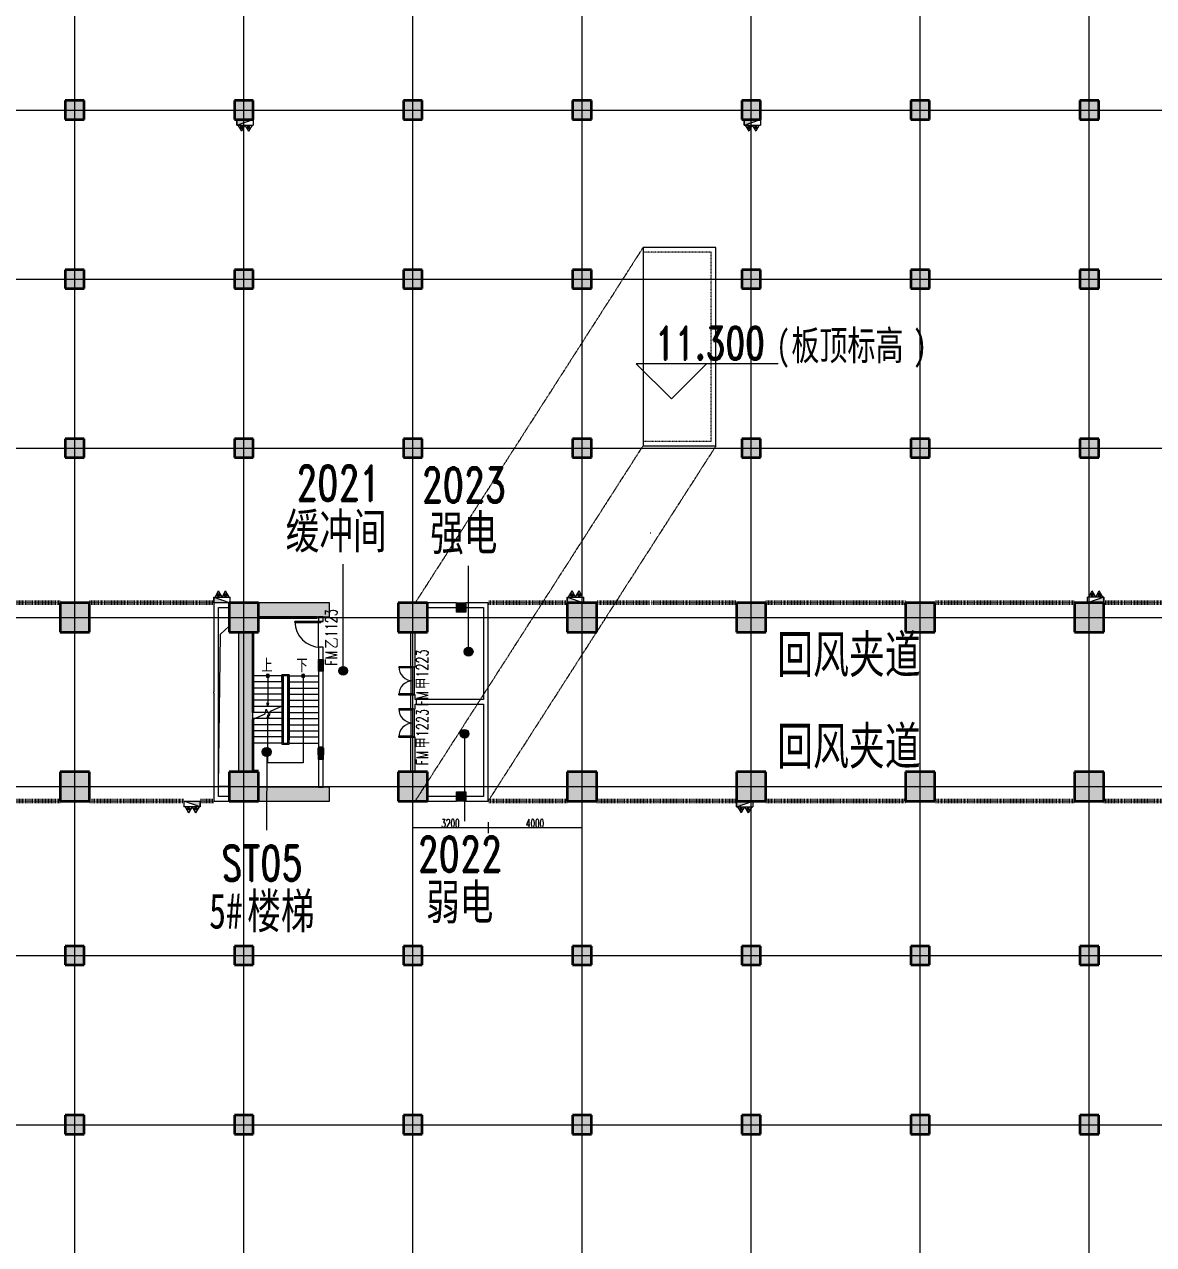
# Model space of a CAD drawing. Header units: millimetres. Extents: x -172041 to 399210, y -31706 to 192400.
# Drawn here: x 113058 to 161137, y 88494 to 140447 of the extents above; entities that cross this region are included whole.
import ezdxf

# ---------------------------------------------------------------- set-up
doc = ezdxf.new("R2010")
doc.units = ezdxf.units.MM
for name, pattern in [('Dash', [6.35, 3.175, -3.175]), ('划线', [6.36, 3.18, -3.18]), ('架空线', [3.97, 2.38, -1.59]), ('轴网线', [22.04, 18.38, -1.83, 0, -1.83])]:
    doc.linetypes.add(name, pattern=pattern)
doc.layers.get('0').update_dxf_attribs({"color": 8})
doc.layers.get('Defpoints').update_dxf_attribs({"color": 8})
for name, color, linetype, lineweight in [('A-ANNO-DIMS', 8, 'Continuous', 9), ('A-ANNO-NOTE', 8, 'Continuous', 5), ('A-AREA', 8, 'Continuous', 5), ('A-AREA-IDEN', 8, 'Continuous', 9), ('A-DETL', 8, 'Continuous', 18), ('A-DETL-GENF', 8, 'Continuous', 18), ('A-DOOR', 8, 'Continuous', 5), ('A-DOOR-IDEN', 8, 'Continuous', 9), ('A-DOOR-OPNG', 8, 'Continuous', 5), ('A-FLOR', 8, 'Continuous', 5), ('A-FLOR-HRAL', 8, 'Continuous', 5), ('A-GENM', 8, 'Continuous', 5), ('A-WALL', 8, 'Continuous', 5), ('A-WALL-PATT', 8, 'Continuous', 9), ('M-EQPM', 8, 'Continuous', 5), ('S-COLS', 8, 'Continuous', 5), ('S-GRID', 8, 'Continuous', 9), ('S-STRS', 8, 'Continuous', 5), ('S-STRS-MBND', 8, 'Continuous', 5)]:
    doc.layers.add(name, color=color, linetype=linetype, lineweight=lineweight)
doc.styles.add('RomanD', font='romand__.ttf', dxfattribs={"width": 0.7, "height": 1500})
doc.styles.add('RomanD_1', font='romand__.ttf', dxfattribs={"width": 0.7, "height": 1400})
doc.styles.add('RomanD_2', font='romand__.ttf', dxfattribs={"width": 0.65, "height": 350})
doc.styles.add('RomanD_4', font='romand__.ttf', dxfattribs={"width": 0.7, "height": 500})
doc.styles.add('仿宋', font='', dxfattribs={"width": 0.7, "height": 500})
doc.styles.add('仿宋_2', font='', dxfattribs={"width": 0.7, "height": 1500})
doc.styles.add('仿宋_4', font='', dxfattribs={"width": 0.7, "height": 1600})
doc.styles.add('仿宋_7', font='', dxfattribs={"width": 0.7, "height": 1250})
doc.styles.add('微软雅黑', font='Microsoft YaHei.ttf', dxfattribs={"width": 0.7, "height": 500})
doc.styles.get('仿宋').set_extended_font_data('FangSong')
doc.styles.get('仿宋_2').set_extended_font_data('FangSong')
doc.styles.get('仿宋_4').set_extended_font_data('FangSong')
doc.styles.get('仿宋_7').set_extended_font_data('FangSong')
doc.dimstyles.new('0_5', dxfattribs={"dimscale": 304.8, "dimtxt": 351.251157, "dimasz": 0, "dimexe": 0.82021, "dimexo": 0.0625, "dimgap": 0, "dimtad": 1, "dimdec": 0, "dimzin": 0, "dimdsep": 46, "dimtxsty": 'RomanD_2', "dimblk1": 'NONE', "dimblk2": 'NONE', "dimsah": 1, "dimcen": 0.09, "dimazin": 0, "dimtfac": 1, "dimtdec": 4, "dimtix": 1, "dimtmove": 0, "dimatfit": 3, "dimfxl": 0.82021, "dimfxlon": 1, "dimtvp": 1, "dimtolj": 1, "dimtzin": 0, "dimlwd": 18, "dimlwe": 18, "dimarcsym": 2})
pattern_1 = [(45, (-5e-09, 2e-10), (-1060.66, 1060.66), []), (135, (-5e-09, 2e-10), (-1060.66, -1060.66), [])]

# ---------------------------------------------------------------- blocks, each defined once
blk = doc.blocks.new('X-ST-F3-02-C-001_HLP2_rvt-1-LAY-2F-1_500-A')
at = {"layer": 'S-COLS', "true_color": 0xc0c0c0}
for points in [[(114800, 136400), (115600, 136400), (115600, 137200), (114800, 137200)], [(122800, 136400), (122800, 137200), (122000, 137200), (122000, 136400)], [(129200, 136400), (130000, 136400), (130000, 137200), (129200, 137200), (129200, 137186)], [(137200, 136400), (137200, 137200), (136400, 137200), (136400, 136400)], [(144400, 136400), (144400, 137200), (143600, 137200), (143600, 136400)], [(151600, 136400), (151600, 137200), (150800, 137200), (150800, 136400)], [(158800, 136400), (158800, 137200), (158000, 137200), (158000, 136400)], [(114800, 129200), (115600, 129200), (115600, 130000), (114800, 130000)], [(122800, 129200), (122800, 130000), (122000, 130000), (122000, 129200)], [(130000, 129200), (130000, 130000), (129200, 130000), (129200, 129200)], [(137200, 129200), (137200, 130000), (136400, 130000), (136400, 129200)], [(143600, 129200), (144400, 129200), (144400, 130000), (143600, 130000)], [(151600, 129200), (151600, 130000), (150800, 130000), (150800, 129200)], [(158800, 129200), (158800, 130000), (158000, 130000), (158000, 129200)], [(115600, 122000), (115600, 122800), (114800, 122800), (114800, 122000)], [(122800, 122000), (122800, 122800), (122000, 122800), (122000, 122000)], [(130000, 122000), (130000, 122800), (129200, 122800), (129200, 122000)], [(137200, 122000), (137200, 122800), (136400, 122800), (136400, 122000)], [(144400, 122000), (144400, 122800), (143600, 122800), (143600, 122000)], [(151600, 122000), (151600, 122800), (150800, 122800), (150800, 122000)], [(158800, 122000), (158800, 122800), (158000, 122800), (158000, 122000)], [(114575, 114575), (115825, 114575), (115825, 115825), (114575, 115825), (114575, 115051)], [(122725, 114575), (123025, 114575), (123025, 115825), (121775, 115825), (121775, 114575), (122175, 114575)], [(130225, 114575), (130225, 115825), (128975, 115825), (128975, 114575), (129299, 114575)], [(136175, 114575), (137425, 114575), (137425, 115825), (136175, 115825), (136175, 115225)], [(144625, 114575), (144625, 115825), (143375, 115825), (143375, 114575)], [(151825, 114575), (151825, 115825), (150575, 115825), (150575, 114575)], [(157775, 114575), (159025, 114575), (159025, 115825), (157775, 115825), (157775, 114719)], [(125620, 109350), (125775, 109350), (125775, 109650), (125575, 109650), (125575, 109350)], [(115825, 107375), (115825, 108625), (114575, 108625), (114575, 107375)], [(122775, 107375), (123025, 107375), (123025, 108625), (121775, 108625), (121775, 107375), (122175, 107375)], [(129299, 107375), (130225, 107375), (130225, 108625), (128975, 108625), (128975, 107375)], [(137425, 107375), (137425, 108625), (136175, 108625), (136175, 107375)], [(144625, 107375), (144625, 108625), (143375, 108625), (143375, 107375)], [(151825, 107375), (151825, 108625), (150575, 108625), (150575, 107375)], [(157864, 107375), (159025, 107375), (159025, 108625), (157775, 108625), (157775, 107375)], [(115600, 100400), (115600, 101200), (114800, 101200), (114800, 100400)], [(122175, 100400), (122800, 100400), (122800, 101200), (122000, 101200), (122000, 100400), (122071, 100400)], [(130000, 100400), (130000, 101200), (129200, 101200), (129200, 100400)], [(137200, 100400), (137200, 101200), (136400, 101200), (136400, 100400)], [(144400, 100400), (144400, 101200), (143600, 101200), (143600, 100400)], [(151600, 100400), (151600, 101200), (150800, 101200), (150800, 100400)], [(158800, 100400), (158800, 101200), (158000, 101200), (158000, 100400)], [(115600, 93200), (115600, 94000), (114800, 94000), (114800, 93200)], [(122175, 93200), (122800, 93200), (122800, 94000), (122000, 94000), (122000, 93200)], [(130000, 93200), (130000, 94000), (129200, 94000), (129200, 93200)], [(137200, 93200), (137200, 94000), (136400, 94000), (136400, 93200)], [(143600, 93200), (144400, 93200), (144400, 94000), (143600, 94000)], [(151600, 93200), (151600, 94000), (150800, 94000), (150800, 93200)], [(158800, 93200), (158800, 94000), (158000, 94000), (158000, 93200)]]:
    blk.add_hatch(color=9, dxfattribs=at).paths.add_polyline_path(points, flags=0)
at = {"layer": 'S-COLS', "true_color": 0x808080}
for points in [[(131850, 115425), (131850, 115825), (131450, 115825), (131450, 115425)], [(125694, 113160), (125775, 113160), (125775, 113410), (125575, 113410), (125575, 113160)], [(125575, 112910), (125775, 112910), (125775, 113160), (125575, 113160)], [(125575, 109150), (125775, 109150), (125775, 109350), (125575, 109350)], [(131850, 107375), (131850, 107775), (131450, 107775), (131450, 107375)]]:
    blk.add_hatch(color=8, dxfattribs=at).paths.add_polyline_path(points, flags=0)
at = {"layer": 'S-COLS', "color": 7, "lineweight": 35}
for p, q in [((115600, 137200), (114800, 137200)), ((114800, 137200), (114800, 136400)), ((115600, 136400), (115600, 137200)), ((122800, 137200), (122000, 137200)), ((122000, 137200), (122000, 136400)), ((122800, 136400), (122800, 137200)), ((130000, 137200), (129200, 137200)), ((129200, 137200), (129200, 136400)), ((130000, 136400), (130000, 137200)), ((137200, 137200), (136400, 137200)), ((136400, 137200), (136400, 136400)), ((137200, 136400), (137200, 137200)), ((144400, 137200), (143600, 137200)), ((143600, 137200), (143600, 136400)), ((144400, 136400), (144400, 137200)), ((151600, 137200), (150800, 137200)), ((150800, 137200), (150800, 136400)), ((151600, 136400), (151600, 137200)), ((158800, 137200), (158000, 137200)), ((158000, 137200), (158000, 136400)), ((158800, 136400), (158800, 137200)), ((114800, 136400), (115600, 136400)), ((122000, 136400), (122800, 136400)), ((129200, 136400), (130000, 136400)), ((136400, 136400), (137200, 136400)), ((143600, 136400), (144400, 136400)), ((150800, 136400), (151600, 136400)), ((158000, 136400), (158800, 136400)), ((115600, 130000), (114800, 130000)), ((114800, 130000), (114800, 129200)), ((115600, 129200), (115600, 130000)), ((122800, 130000), (122000, 130000)), ((122000, 130000), (122000, 129200)), ((122800, 129200), (122800, 130000)), ((130000, 130000), (129200, 130000)), ((129200, 130000), (129200, 129200)), ((130000, 129200), (130000, 130000)), ((137200, 130000), (136400, 130000)), ((136400, 130000), (136400, 129200)), ((137200, 129200), (137200, 130000)), ((144400, 130000), (143600, 130000)), ((143600, 130000), (143600, 129200)), ((144400, 129200), (144400, 130000)), ((151600, 130000), (150800, 130000)), ((150800, 130000), (150800, 129200)), ((151600, 129200), (151600, 130000)), ((158800, 130000), (158000, 130000)), ((158000, 130000), (158000, 129200)), ((158800, 129200), (158800, 130000)), ((114800, 129200), (115600, 129200)), ((122000, 129200), (122800, 129200)), ((129200, 129200), (130000, 129200)), ((136400, 129200), (137200, 129200)), ((143600, 129200), (144400, 129200)), ((150800, 129200), (151600, 129200)), ((158000, 129200), (158800, 129200)), ((115600, 122800), (114800, 122800)), ((114800, 122800), (114800, 122000)), ((115600, 122000), (115600, 122800)), ((122800, 122800), (122000, 122800)), ((122000, 122800), (122000, 122000)), ((122800, 122000), (122800, 122800)), ((130000, 122800), (129200, 122800)), ((129200, 122800), (129200, 122000)), ((130000, 122000), (130000, 122800)), ((137200, 122800), (136400, 122800)), ((136400, 122800), (136400, 122000)), ((137200, 122000), (137200, 122800)), ((144400, 122800), (143600, 122800)), ((143600, 122800), (143600, 122000)), ((144400, 122000), (144400, 122800)), ((151600, 122800), (150800, 122800)), ((150800, 122800), (150800, 122000)), ((151600, 122000), (151600, 122800)), ((158800, 122800), (158000, 122800)), ((158000, 122800), (158000, 122000)), ((158800, 122000), (158800, 122800)), ((114800, 122000), (115600, 122000)), ((122000, 122000), (122800, 122000)), ((129200, 122000), (130000, 122000)), ((136400, 122000), (137200, 122000)), ((143600, 122000), (144400, 122000)), ((150800, 122000), (151600, 122000)), ((158000, 122000), (158800, 122000)), ((115825, 115825), (114575, 115825)), ((114575, 115825), (114575, 114575)), ((115825, 114575), (115825, 115825)), ((123025, 115825), (121775, 115825)), ((121775, 115825), (121775, 114575)), ((123025, 114575), (123025, 115825)), ((130225, 115825), (128975, 115825)), ((128975, 115825), (128975, 114575)), ((130225, 114575), (130225, 115825)), ((136175, 115825), (136175, 114575)), ((137425, 115825), (136175, 115825)), ((137425, 114575), (137425, 115825)), ((144625, 115825), (143375, 115825)), ((143375, 115825), (143375, 114575)), ((144625, 114575), (144625, 115825)), ((151825, 115825), (150575, 115825)), ((150575, 115825), (150575, 114575)), ((151825, 114575), (151825, 115825)), ((159025, 115825), (157775, 115825)), ((157775, 115825), (157775, 114575)), ((159025, 114575), (159025, 115825)), ((114575, 114575), (115825, 114575)), ((121775, 114575), (123025, 114575)), ((128975, 114575), (130225, 114575)), ((136175, 114575), (137425, 114575)), ((143375, 114575), (144625, 114575)), ((150575, 114575), (151825, 114575)), ((157775, 114575), (159025, 114575)), ((125775, 109650), (125575, 109650)), ((125575, 109650), (125575, 109350)), ((125775, 109350), (125775, 109650)), ((125575, 109350), (125775, 109350)), ((115825, 108625), (114575, 108625)), ((114575, 108625), (114575, 107375)), ((115825, 107375), (115825, 108625)), ((123025, 108625), (121775, 108625)), ((121775, 108625), (121775, 107375)), ((123025, 107375), (123025, 108625)), ((128975, 108625), (128975, 107375)), ((130225, 108625), (128975, 108625)), ((130225, 107375), (130225, 108625)), ((137425, 108625), (136175, 108625)), ((136175, 108625), (136175, 107375)), ((137425, 107375), (137425, 108625)), ((144625, 108625), (143375, 108625)), ((143375, 108625), (143375, 107375)), ((144625, 107375), (144625, 108625)), ((151825, 108625), (150575, 108625)), ((150575, 108625), (150575, 107375)), ((151825, 107375), (151825, 108625)), ((159025, 108625), (157775, 108625)), ((157775, 108625), (157775, 107375)), ((159025, 107375), (159025, 108625)), ((114575, 107375), (115825, 107375)), ((121775, 107375), (123025, 107375)), ((128975, 107375), (130225, 107375)), ((136175, 107375), (137425, 107375)), ((143375, 107375), (144625, 107375)), ((150575, 107375), (151825, 107375)), ((157775, 107375), (159025, 107375)), ((115600, 101200), (114800, 101200)), ((114800, 101200), (114800, 100400)), ((115600, 100400), (115600, 101200)), ((122800, 101200), (122000, 101200)), ((122000, 101200), (122000, 100400)), ((122800, 100400), (122800, 101200)), ((130000, 101200), (129200, 101200)), ((129200, 101200), (129200, 100400)), ((130000, 100400), (130000, 101200)), ((137200, 101200), (136400, 101200)), ((136400, 101200), (136400, 100400)), ((137200, 100400), (137200, 101200)), ((144400, 101200), (143600, 101200)), ((143600, 101200), (143600, 100400)), ((144400, 100400), (144400, 101200)), ((151600, 101200), (150800, 101200)), ((150800, 101200), (150800, 100400)), ((151600, 100400), (151600, 101200)), ((158800, 101200), (158000, 101200)), ((158000, 101200), (158000, 100400)), ((158800, 100400), (158800, 101200)), ((114800, 100400), (115600, 100400)), ((122000, 100400), (122800, 100400)), ((129200, 100400), (130000, 100400)), ((136400, 100400), (137200, 100400)), ((143600, 100400), (144400, 100400)), ((150800, 100400), (151600, 100400)), ((158000, 100400), (158800, 100400)), ((115600, 94000), (114800, 94000)), ((114800, 94000), (114800, 93200)), ((115600, 93200), (115600, 94000)), ((122800, 94000), (122000, 94000)), ((122000, 94000), (122000, 93200)), ((122800, 93200), (122800, 94000)), ((130000, 94000), (129200, 94000)), ((129200, 94000), (129200, 93200)), ((130000, 93200), (130000, 94000)), ((137200, 94000), (136400, 94000)), ((136400, 94000), (136400, 93200)), ((137200, 93200), (137200, 94000)), ((144400, 94000), (143600, 94000)), ((143600, 94000), (143600, 93200)), ((144400, 93200), (144400, 94000)), ((151600, 94000), (150800, 94000)), ((150800, 94000), (150800, 93200)), ((151600, 93200), (151600, 94000)), ((158800, 94000), (158000, 94000)), ((158000, 94000), (158000, 93200)), ((158800, 93200), (158800, 94000)), ((114800, 93200), (115600, 93200)), ((122000, 93200), (122800, 93200)), ((129200, 93200), (130000, 93200)), ((136400, 93200), (137200, 93200)), ((143600, 93200), (144400, 93200)), ((150800, 93200), (151600, 93200)), ((158000, 93200), (158800, 93200))]:
    blk.add_line(p, q, dxfattribs=at)
at = {"layer": 'S-COLS', "color": 7, "lineweight": 15}
for p, q in [((131450, 115825), (131850, 115825)), ((131450, 115425), (131450, 115825)), ((131850, 115425), (131450, 115425)), ((131850, 115825), (131850, 115425)), ((125575, 113410), (125775, 113410)), ((125575, 113160), (125575, 113410)), ((125775, 113410), (125775, 113160)), ((125775, 113160), (125575, 113160)), ((125575, 112910), (125575, 113160)), ((125775, 112910), (125575, 112910)), ((125775, 113160), (125775, 112910)), ((125575, 109150), (125575, 109350)), ((125775, 109150), (125575, 109150)), ((125775, 109350), (125775, 109150)), ((131450, 107775), (131850, 107775)), ((131450, 107375), (131450, 107775)), ((131850, 107775), (131850, 107375)), ((131850, 107375), (131450, 107375))]:
    blk.add_line(p, q, dxfattribs=at)
blk = doc.blocks.new('栏杆扶手 - 栏杆扶手-1088296-LAY-2F-1_500-A')
at = {"layer": 'A-FLOR-HRAL', "lineweight": 15}
for p, q in [((124025, 111430), (124025, 109850)), ((124075, 111453), (124075, 109850)), ((124025, 109850), (124025, 109800)), ((124025, 109850), (124025, 109800)), ((124025, 109850), (124025, 109800)), ((124025, 109800), (124325, 109800)), ((124075, 109850), (124275, 109850)), ((124275, 109850), (124275, 109990)), ((124325, 109800), (124325, 109990))]:
    blk.add_line(p, q, dxfattribs=at)
blk = doc.blocks.new('顶部扶栏类型 - 顶部扶栏_内部_-1088304-LAY-2F-1_500-A')
at = {"layer": 'A-FLOR-HRAL', "lineweight": 15}
for p, q in [((124025, 112710), (124025, 112760)), ((124025, 112760), (124200, 112760)), ((124200, 112760), (124325, 112760)), ((124325, 112760), (124325, 112635)), ((124200, 112710), (124075, 112710)), ((124275, 112710), (124200, 112710)), ((124275, 112635), (124275, 112710)), ((124275, 109990), (124275, 112635)), ((124325, 112635), (124275, 112635)), ((124325, 112635), (124325, 109990)), ((124325, 109990), (124275, 109990))]:
    blk.add_line(p, q, dxfattribs=at)
blk = doc.blocks.new('顶部扶栏类型 - 顶部扶栏_内部_-V17-LAY-2F-1_500-A')
at = {"layer": 'A-FLOR-HRAL', "lineweight": 15}
for p, q in [((124025, 112710), (124025, 112760)), ((124200, 112760), (124025, 112760)), ((124325, 112760), (124200, 112760)), ((124325, 112635), (124325, 112760)), ((124200, 112710), (124075, 112710)), ((124300, 112710), (124200, 112710)), ((124275, 109990), (124275, 112635)), ((124325, 109990), (124325, 112635))]:
    blk.add_line(p, q, dxfattribs=at)
blk = doc.blocks.new('顶部扶栏类型 - 顶部扶栏_内部_-1088352-LAY-2F-1_500-A')
at = {"layer": 'A-FLOR-HRAL', "lineweight": 15}
for p, q in [((124025, 112710), (124075, 112710)), ((124025, 112490), (124025, 112710)), ((124075, 112490), (124025, 112490)), ((124075, 112710), (124075, 112490))]:
    blk.add_line(p, q, dxfattribs=at)
blk = doc.blocks.new('顶部扶栏类型 - 顶部扶栏_内部_-V18-LAY-2F-1_500-A')
at = {"layer": 'A-FLOR-HRAL', "lineweight": 15}
for p, q in [((124075, 112710), (124025, 112710)), ((124025, 112710), (124025, 111430)), ((124075, 112710), (124075, 111453)), ((124025, 111430), (124075, 111453))]:
    blk.add_line(p, q, dxfattribs=at)
blk = doc.blocks.new('上楼梯路径-C - 顺砌剖面-1881070-LAY-2F-1_500-A')
at = {"layer": 'A-DETL-GENF', "true_color": 0x808080}
blk.add_hatch(color=8, dxfattribs=at).paths.add_polyline_path([(0, 75), (-38, 65), (-65, 37), (-75, 0), (-65, -38), (-53, -53), (-19, -72), (19, -72), (53, -53), (72, -19), (72, 10), (65, 37), (53, 53), (19, 72)], flags=0)
at = {"layer": 'A-DETL-GENF'}
for p, q in [((0, 1300), (-39, 1155)), ((0, 75), (0, 1300)), ((0, 1300), (39, 1155)), ((0, 0), (0, 75))]:
    blk.add_line(p, q, dxfattribs=at)
for start, end in [(90, 270), (270, 90)]:
    blk.add_arc((0, 0), 75, start, end, dxfattribs=at)
blk = doc.blocks.new('下楼梯路径-C - 顺砌剖面-1882375-LAY-2F-1_500-A')
at = {"layer": 'A-DETL-GENF', "true_color": 0x808080}
blk.add_hatch(color=8, dxfattribs=at).paths.add_polyline_path([(619, -1180), (626, -1198), (654, -1226), (691, -1236), (729, -1226), (756, -1198), (766, -1161), (756, -1123), (741, -1106), (711, -1088), (682, -1088), (654, -1096), (626, -1123), (619, -1142)], flags=0)
at = {"layer": 'A-DETL-GENF'}
for p, q in [((-3009, -1161), (-3009, 339)), ((-3009, 339), (-964, 339)), ((-964, 339), (-1109, 378)), ((-964, 339), (-1109, 300)), ((619, -1161), (-3009, -1161)), ((691, -1161), (619, -1161))]:
    blk.add_line(p, q, dxfattribs=at)
for start, end in [(360, 180), (180, 360)]:
    blk.add_arc((691, -1161), 75, start, end, dxfattribs=at)
blk = doc.blocks.new('AR-F3-00-STA-001_HLP2_rvt-1-LAY-2F-1_500-A')
at = {"layer": 'S-STRS', "lineweight": 15}
for p, q in [((125575, 113925), (125575, 114985)), ((123350, 112710), (122831, 112710)), ((124025, 112450), (122831, 112450)), ((123490, 112710), (123350, 112710)), ((124025, 112710), (123500, 112710)), ((124325, 112710), (124850, 112710)), ((124325, 112450), (125575, 112450)), ((124855, 112710), (124980, 112710)), ((124985, 112710), (125000, 112710)), ((125000, 112710), (125575, 112710)), ((124025, 112190), (122831, 112190)), ((124025, 111930), (122831, 111930)), ((124325, 112190), (125575, 112190)), ((124325, 111930), (125575, 111930)), ((124025, 111670), (122831, 111670)), ((123983, 111410), (122831, 111410)), ((124025, 111410), (123983, 111410)), ((124325, 111670), (125575, 111670)), ((124325, 111410), (125575, 111410)), ((122775, 111150), (122775, 110890)), ((123325, 111150), (122775, 111150)), ((122775, 110890), (122775, 110847)), ((122867, 110890), (122775, 110890)), ((124025, 110890), (122867, 110890)), ((123425, 111150), (123325, 111150)), ((123525, 111150), (123425, 111150)), ((124025, 111150), (123525, 111150)), ((124325, 111150), (125575, 111150)), ((124325, 110890), (125575, 110890)), ((124025, 110630), (122831, 110630)), ((124025, 110370), (122831, 110370)), ((124325, 110630), (125575, 110630)), ((124325, 110370), (125575, 110370)), ((124025, 110110), (122831, 110110)), ((124025, 109850), (122831, 109850)), ((124325, 110110), (125575, 110110)), ((124325, 109850), (125575, 109850))]:
    blk.add_line(p, q, dxfattribs=at)
at = {"layer": 'S-STRS', "linetype": '架空线', "lineweight": 15}
for p, q in [((123350, 112710), (122831, 112710)), ((124025, 112450), (122831, 112450)), ((123490, 112710), (123350, 112710)), ((124025, 112710), (123500, 112710)), ((124325, 112710), (124850, 112710)), ((124325, 112450), (125575, 112450)), ((124855, 112710), (124980, 112710)), ((124985, 112710), (125000, 112710)), ((125000, 112710), (125575, 112710)), ((124025, 112190), (122831, 112190)), ((124025, 111930), (122831, 111930)), ((124325, 112190), (125575, 112190)), ((124325, 111930), (125575, 111930)), ((124025, 111670), (122831, 111670)), ((123983, 111410), (122831, 111410)), ((124025, 111410), (123983, 111410)), ((124325, 111670), (125575, 111670)), ((124325, 111410), (125575, 111410)), ((123325, 111150), (122775, 111150)), ((122867, 110890), (122775, 110890)), ((124025, 110890), (122867, 110890)), ((123425, 111150), (123325, 111150)), ((123525, 111150), (123425, 111150)), ((124025, 111150), (123525, 111150)), ((124325, 111150), (125575, 111150)), ((124325, 110890), (125575, 110890)), ((124025, 110630), (122831, 110630)), ((124025, 110370), (122831, 110370)), ((124325, 110630), (125575, 110630)), ((124325, 110370), (125575, 110370)), ((124025, 110110), (122831, 110110)), ((124025, 109850), (122831, 109850)), ((124325, 110110), (125575, 110110)), ((124325, 109850), (125575, 109850))]:
    blk.add_line(p, q, dxfattribs=at)
at = {"layer": 'S-STRS-MBND', "lineweight": 15}
for p, q in [((123312, 111097), (123359, 111292)), ((123359, 111292), (123491, 111008)), ((123491, 111008), (123538, 111203)), ((123538, 111203), (124075, 111453)), ((122775, 110847), (123312, 111097))]:
    blk.add_line(p, q, dxfattribs=at)
at = {"lineweight": 15}
for name, p, rotation in [('上楼梯路径-C - 顺砌剖面-1881070-LAY-2F-1_500-A', (123425, 112710), 180), ('下楼梯路径-C - 顺砌剖面-1882375-LAY-2F-1_500-A', (123764, 112019), 89.9999999999999)]:
    blk.add_blockref(name, p, dxfattribs=dict(at, rotation=rotation))
at = {"color": 163, "lineweight": 15, "true_color": 0x667fcc}
for name in ['顶部扶栏类型 - 顶部扶栏_内部_-1088304-LAY-2F-1_500-A', '顶部扶栏类型 - 顶部扶栏_内部_-V17-LAY-2F-1_500-A', '顶部扶栏类型 - 顶部扶栏_内部_-1088352-LAY-2F-1_500-A', '顶部扶栏类型 - 顶部扶栏_内部_-V18-LAY-2F-1_500-A', '栏杆扶手 - 栏杆扶手-1088296-LAY-2F-1_500-A']:
    blk.add_blockref(name, (0, 0), dxfattribs=at)
at = {"layer": 'A-ANNO-NOTE', "color": 7, "lineweight": 15, "char_height": 500, "width": 673.42, "attachment_point": 1, "style": '仿宋'}
for s, insert in [('\\f仿宋|b0|i0|c134|p49|;\\W.7;上', (123145, 113420)), ('\\f仿宋|b0|i0|c134|p49|;\\W.7;下', (124645, 113420))]:
    blk.add_mtext(s, dxfattribs=dict(at, insert=insert))
blk = doc.blocks.new('单扇平开防火门_带观察窗 - FM乙1123-4703416-LAY-2F-1_500-A')
at = {"layer": 'A-DOOR'}
for p, q in [((550, 1100), (510, 1100)), ((510, 1100), (510, 0)), ((510, 1100), (550, 1100)), ((510, 900), (510, 1100)), ((550, 0), (550, 1100)), ((550, 1100), (550, 900)), ((510, 700), (510, 900)), ((510, 0), (510, 700)), ((550, 900), (550, 700)), ((550, 700), (550, 0)), ((510, 0), (550, 0)), ((550, 0), (510, 0))]:
    blk.add_line(p, q, dxfattribs=at)
blk.add_arc((550, 0), 1100, 90, 180, dxfattribs=at)
at = {"layer": 'A-DOOR-OPNG'}
for p, q in [((-550, -100), (-550, 100)), ((550, -99), (550, 100))]:
    blk.add_line(p, q, dxfattribs=at)
blk = doc.blocks.new('双扇平开防火门_带观察窗 - FM甲1223-4642656-LAY-2F-1_500-A')
at = {"layer": 'A-DOOR'}
for p, q in [((-600, 0), (-600, 600)), ((-600, 600), (-560, 600)), ((-600, 600), (-600, 400)), ((-560, 600), (-600, 600)), ((-560, 600), (-560, 0)), ((-560, 400), (-560, 600)), ((600, 600), (560, 600)), ((560, 600), (560, 0)), ((600, 600), (560, 600)), ((560, 600), (560, 400)), ((600, 0), (600, 600)), ((600, 400), (600, 600)), ((-600, 400), (-600, 200)), ((-600, 200), (-600, 0)), ((-560, 0), (-600, 0)), ((-600, 0), (-560, 0)), ((-560, 200), (-560, 400)), ((-560, 0), (-560, 200)), ((560, 400), (560, 200)), ((560, 200), (560, 0)), ((560, 0), (600, 0)), ((560, 0), (600, 0)), ((600, 200), (600, 400)), ((600, 0), (600, 200))]:
    blk.add_line(p, q, dxfattribs=at)
for centre, start, end in [((-600, 0), 0, 90), ((600, 0), 90, 180)]:
    blk.add_arc(centre, 600, start, end, dxfattribs=at)
at = {"layer": 'A-DOOR-OPNG'}
for p, q in [((-600, 100), (-600, -100)), ((-600, 70), (600, 70)), ((600, 100), (600, -100)), ((-600, -70), (600, -70))]:
    blk.add_line(p, q, dxfattribs=at)
blk = doc.blocks.new('楼板洞口-A - H-无翻边-3884558-LAY-2F-1_500-A')
at = {"layer": 'A-GENM'}
for p, q in [((0, 7200), (450, 7200)), ((85, 6480), (450, 6824)), ((0, 0), (85, 6480)), ((450, 0), (0, 0))]:
    blk.add_line(p, q, dxfattribs=at)
blk = doc.blocks.new('室内消火栓箱_带灭火器__左右式_ - SG24D65-P-V58-LAY-2F-1_500-A')
at = {"layer": 'A-DETL-GENF', "lineweight": 5}
blk.add_hatch(color=256, dxfattribs=at).paths.add_polyline_path([(350, 0), (-350, 240), (-350, 0), (50, 0)], flags=0)
h = blk.add_hatch(color=256, dxfattribs=at)
h.paths.add_polyline_path([(195, 280), (195, 370), (105, 370), (105, 280)], flags=0)
h.paths.add_polyline_path([(-105, 370), (-195, 370), (-195, 280), (-105, 280)], flags=0)
for p, q in [((-350, 240), (350, 240)), ((-350, 240), (350, 0)), ((-350, 240), (-350, 0)), ((-350, 240), (350, 0)), ((-350, 0), (-350, 240)), ((-300, 240), (-150, 500)), ((-195, 370), (-105, 370)), ((-195, 280), (-195, 370)), ((-105, 280), (-195, 280)), ((0, 240), (-150, 500)), ((-105, 370), (-105, 280)), ((0, 240), (150, 500)), ((105, 280), (105, 370)), ((105, 370), (195, 370)), ((195, 280), (105, 280)), ((300, 240), (150, 500)), ((195, 370), (195, 280)), ((350, 0), (-350, 0)), ((350, 0), (-350, 0))]:
    blk.add_line(p, q, dxfattribs=at)
at = {"layer": 'M-EQPM'}
blk.add_line((350, 0), (350, 240), dxfattribs=at)
blk = doc.blocks.new('室内消火栓箱_带灭火器__左右式_ - SG24D65-P-V55-LAY-2F-1_500-A')
at = {"layer": 'A-DETL-GENF', "lineweight": 5}
blk.add_hatch(color=256, dxfattribs=at).paths.add_polyline_path([(-350, -240), (350, 0), (-350, 0)], flags=0)
h = blk.add_hatch(color=256, dxfattribs=at)
h.paths.add_polyline_path([(-195, -370), (-105, -370), (-105, -280), (-195, -280)], flags=0)
h.paths.add_polyline_path([(105, -280), (105, -370), (195, -370), (195, -280)], flags=0)
for p, q in [((-350, -240), (350, 0)), ((-350, -240), (-350, 0)), ((-350, 0), (-350, -240)), ((-350, -240), (350, 0)), ((-350, -240), (350, -240)), ((-300, -240), (-150, -500)), ((-105, -280), (-195, -280)), ((-195, -280), (-195, -370)), ((-195, -370), (-105, -370)), ((0, -240), (-150, -500)), ((-105, -370), (-105, -280)), ((0, -240), (150, -500)), ((195, -280), (105, -280)), ((105, -280), (105, -370)), ((105, -370), (195, -370)), ((300, -240), (150, -500)), ((195, -370), (195, -280))]:
    blk.add_line(p, q, dxfattribs=at)
at = {"layer": 'M-EQPM'}
blk.add_line((350, 0), (350, -240), dxfattribs=at)
blk = doc.blocks.new('室内消火栓箱_带灭火器__左右式_ - SG24D65-P-4299218-LAY-2F-1_500-A')
at = {"layer": 'A-DETL-GENF', "lineweight": 5}
blk.add_hatch(color=256, dxfattribs=at).paths.add_polyline_path([(-350, 240), (-350, 0), (350, 0), (-125, 163)], flags=0)
h = blk.add_hatch(color=256, dxfattribs=at)
h.paths.add_polyline_path([(-105, 370), (-195, 370), (-195, 280), (-105, 280)], flags=0)
h.paths.add_polyline_path([(105, 370), (105, 280), (195, 280), (195, 370)], flags=0)
for p, q in [((-350, 240), (350, 240)), ((-350, 240), (350, 0)), ((-350, 240), (-350, 0)), ((-350, 240), (350, 0)), ((-350, 0), (-350, 240)), ((-300, 240), (-150, 500)), ((-195, 370), (-105, 370)), ((-195, 280), (-195, 370)), ((-105, 280), (-195, 280)), ((0, 240), (-150, 500)), ((-105, 370), (-105, 280)), ((0, 240), (150, 500)), ((105, 280), (105, 370)), ((105, 370), (195, 370)), ((195, 280), (105, 280)), ((300, 240), (150, 500)), ((195, 370), (195, 280))]:
    blk.add_line(p, q, dxfattribs=at)
at = {"layer": 'M-EQPM'}
blk.add_line((350, 0), (350, 240), dxfattribs=at)
blk = doc.blocks.new('室内消火栓箱_带灭火器__左右式_ - SG24D65-P-V59-LAY-2F-1_500-A')
at = {"layer": 'A-DETL-GENF', "lineweight": 5}
blk.add_hatch(color=256, dxfattribs=at).paths.add_polyline_path([(300, 0), (350, 0), (-350, 240), (-350, 0)], flags=0)
h = blk.add_hatch(color=256, dxfattribs=at)
h.paths.add_polyline_path([(-195, 280), (-105, 280), (-105, 370), (-195, 370)], flags=0)
h.paths.add_polyline_path([(195, 280), (195, 370), (105, 370), (105, 280)], flags=0)
for p, q in [((-350, 240), (350, 240)), ((-350, 240), (350, 0)), ((-350, 240), (-350, 0)), ((-350, 240), (350, 0)), ((-350, 0), (-350, 240)), ((-300, 240), (-150, 500)), ((-195, 370), (-105, 370)), ((-195, 280), (-195, 370)), ((-105, 280), (-195, 280)), ((0, 240), (-150, 500)), ((-105, 370), (-105, 280)), ((0, 240), (150, 500)), ((105, 280), (105, 370)), ((105, 370), (195, 370)), ((195, 280), (105, 280)), ((300, 240), (150, 500)), ((195, 370), (195, 280)), ((300, 0), (-350, 0)), ((300, 0), (-350, 0))]:
    blk.add_line(p, q, dxfattribs=at)
at = {"layer": 'M-EQPM'}
blk.add_line((350, 0), (350, 240), dxfattribs=at)
blk = doc.blocks.new('高程点-说明仿宋 - 高程点-说明仿宋-3488177-LAY-2F-1_500-A')
at = {"layer": 'A-ANNO-NOTE', "lineweight": 18}
for p, q in [((9.1, 2.99), (-2.99, 2.99)), ((0, 0), (-2.99, 2.99)), ((0, 0), (2.99, 2.99))]:
    blk.add_line(p, q, dxfattribs=at)
blk = doc.blocks.new('DIMBLOCK28-LAY-2F-1_500-A')
at = {"layer": 'A-ANNO-DIMS', "color": 0, "lineweight": 18, "transparency": 16777216}
for p, q in [((129600, 106025), (129600, 106506)), ((129600, 106256), (132800, 106256)), ((132800, 106487), (132800, 106006))]:
    blk.add_line(p, q, dxfattribs=at)
at = {"layer": 'Defpoints', "color": 0, "transparency": 16777216}
for p in [(132800, 106506), (129600, 106006), (132800, 106256)]:
    blk.add_point(p, dxfattribs=at)
at = {"layer": 'A-ANNO-DIMS', "color": 0, "lineweight": 18, "transparency": 16777216, "insert": (131200, 106431), "char_height": 350, "width": 972.7, "attachment_point": 5, "style": 'RomanD_2'}
blk.add_mtext('\\A1;3200', dxfattribs=at)
blk = doc.blocks.new('_None')
blk = doc.blocks.new('DIMBLOCK29-LAY-2F-1_500-A')
at = {"layer": 'A-ANNO-DIMS', "color": 0, "lineweight": 18, "transparency": 16777216}
for p, q in [((136800, 106025), (136800, 106506)), ((132800, 106487), (132800, 106006)), ((132800, 106256), (136800, 106256))]:
    blk.add_line(p, q, dxfattribs=at)
at = {"layer": 'Defpoints', "color": 0, "transparency": 16777216}
for p in [(132800, 106506), (136800, 106256), (136800, 106006)]:
    blk.add_point(p, dxfattribs=at)
at = {"layer": 'A-ANNO-DIMS', "color": 0, "lineweight": 18, "transparency": 16777216, "insert": (134800, 106431), "char_height": 350, "width": 972.7, "attachment_point": 5, "style": 'RomanD_2'}
blk.add_mtext('\\A1;4000', dxfattribs=at)

msp = doc.modelspace()

# ---------------------------------------------------------------- hatches: boundary and pattern name
at = {"layer": 'A-AREA-IDEN', "lineweight": 18}
h = msp.add_hatch(color=256, dxfattribs=at)
edge = h.paths.add_edge_path(flags=0)
edge.add_arc((131971.3, 113739.7), 187.5, 0, 360)
h = msp.add_hatch(color=256, dxfattribs=at)
edge = h.paths.add_edge_path(flags=0)
edge.add_arc((126632.1, 112923.1), 187.5, 0, 360)
h = msp.add_hatch(color=256, dxfattribs=at)
edge = h.paths.add_edge_path(flags=0)
edge.add_arc((131799.9, 110245), 187.5, 0, 360)
h = msp.add_hatch(color=256, dxfattribs=at)
edge = h.paths.add_edge_path(flags=0)
edge.add_arc((123373.4, 109467.9), 187.5, 0, 360)
at = {"layer": 'A-WALL-PATT', "lineweight": 5}
for points in [[(124275, 115225), (126050, 115225), (126050, 115825), (123025, 115825), (123025, 115225)], [(122175, 108625), (122775, 108625), (122775, 114575), (122175, 114575), (122175, 109427.3)], [(123025, 107375), (126050, 107375), (126050, 107975), (123025, 107975), (123025, 107428.6)]]:
    msp.add_hatch(color=256, dxfattribs=at).paths.add_polyline_path(points, flags=0)
h = msp.add_hatch(dxfattribs=at)
h.set_pattern_fill('FP_12', color=256, style=0, pattern_type=2)
h.set_pattern_definition(pattern_1)
h.paths.add_polyline_path([(123081, 115169), (125519, 115169), (125519, 115225), (123025, 115225), (123025, 115169)], flags=0)
h = msp.add_hatch(dxfattribs=at)
h.set_pattern_fill('FP_12', color=256, style=0, pattern_type=2)
h.set_pattern_definition(pattern_1)
h.paths.add_polyline_path([(122775, 108625), (122831, 108625), (122831, 110873), (122775, 110846.9), (122775, 109427.3)], flags=0)
h.paths.add_polyline_path([(122799, 111150), (122831, 111150), (122831, 114575), (122775, 114575), (122775, 111150)], flags=0)

# ---------------------------------------------------------------- linework, layer by layer
at = {"layer": 'A-AREA', "linetype": '划线', "lineweight": 60}
for p, q in [((114575, 115825), (108625, 115825)), ((121125, 115825), (115825, 115825)), ((136175, 115825), (132800, 115825)), ((139675, 115825), (137425, 115825)), ((143375, 115825), (139725, 115825)), ((150575, 115825), (144625, 115825)), ((157775, 115825), (151825, 115825)), ((164975, 115825), (159025, 115825)), ((114575, 107375), (108625, 107375)), ((119847.9, 107375), (115825, 107375)), ((121125, 107375), (120547.9, 107375)), ((136175, 107375), (132800, 107375)), ((143375, 107375), (137425, 107375)), ((150575, 107375), (144625, 107375)), ((157775, 107375), (151825, 107375)), ((164975, 107375), (159025, 107375))]:
    msp.add_line(p, q, dxfattribs=at)
at = {"layer": 'A-AREA-IDEN', "lineweight": 18}
for p, q in [((126632.1, 112923.1), (126626.3, 117465.4)), ((131971.3, 113739.7), (131971.3, 117390.4)), ((131799.9, 110245), (131799.9, 106515.8)), ((123373.4, 109467.9), (123367.7, 106134.2))]:
    msp.add_line(p, q, dxfattribs=at)
for centre in [(131971.3, 113739.7), (126632.1, 112923.1), (131799.9, 110245), (123373.4, 109467.9)]:
    msp.add_circle(centre, 187.5, dxfattribs=at)
at = {"layer": 'A-DETL', "linetype": 'Dash', "lineweight": 5}
for p, q in [((139400, 130950), (129700, 115825)), ((142300, 130750), (139400, 130750)), ((142300, 122700), (142300, 130750)), ((139400, 122700), (142300, 122700)), ((129700, 107375), (139400, 122500)), ((142500, 122500), (132800, 107375))]:
    msp.add_line(p, q, dxfattribs=at)
at = {"layer": 'A-DETL', "lineweight": 5}
for p, q in [((142500, 130950), (139400, 130950)), ((139400, 130950), (139400, 122500)), ((142500, 122500), (142500, 130950)), ((139400, 122500), (142500, 122500))]:
    msp.add_line(p, q, dxfattribs=at)
at = {"layer": 'A-FLOR'}
for p, q in [((121325, 115200), (121775, 115200)), ((125575, 113925), (125575, 114985)), ((121775, 108000), (121325, 108000))]:
    msp.add_line(p, q, dxfattribs=at)
at = {"layer": 'A-WALL'}
for p, q in [((139700, 118800), (139725, 118800)), ((125519, 115225), (123025, 115225)), ((123081, 115169), (125519, 115169)), ((125775, 115225), (125575, 115225)), ((122775, 114575), (122775, 111150)), ((122831, 111150), (122831, 114519)), ((122775, 110846.9), (122775, 108625)), ((122831, 108681), (122831, 110873)), ((123025, 108681), (122831, 108681)), ((125575, 107975), (125775, 107975)), ((126050, 107375), (126050, 107375))]:
    msp.add_line(p, q, dxfattribs=at)
at = {"layer": 'A-WALL', "lineweight": 9}
for p, q in [((121125, 115825), (121125, 112025)), ((121325, 107575), (121325, 115625)), ((121325, 115625), (121775, 115625)), ((126050, 115825), (123025, 115825)), ((126050, 115225), (126050, 115825)), ((131450, 115825), (130225, 115825)), ((130225, 115625), (131450, 115625)), ((132800, 115825), (131850, 115825)), ((131850, 115625), (132600, 115625)), ((132600, 115625), (132600, 111700)), ((132800, 107375), (132800, 115825)), ((123025, 115225), (125575, 115225)), ((125575, 115225), (125575, 115025)), ((125675, 115025), (125775, 115025)), ((125775, 115025), (125775, 115225)), ((125775, 115225), (126050, 115225)), ((122175, 114575), (122175, 108625)), ((122775, 111150), (122775, 114575)), ((129500, 114575), (129500, 113100)), ((129700, 113100), (129700, 114575)), ((125775, 113925), (125575, 113925)), ((125575, 113925), (125575, 113410)), ((125775, 113410), (125775, 113925)), ((125575, 112910), (125575, 109650)), ((125775, 109650), (125775, 112910)), ((129600, 113100), (129700, 113100)), ((121125, 111975), (121125, 112025)), ((121125, 111975), (121125, 107375)), ((129500, 111900), (129500, 111300)), ((129700, 111900), (129600, 111900)), ((129700, 111700), (129700, 111900)), ((132600, 111700), (129700, 111700)), ((129600, 111300), (129700, 111300)), ((129700, 111300), (129700, 111500)), ((129700, 111500), (132600, 111500)), ((132600, 111500), (132600, 107575)), ((122775, 108625), (122775, 110846.9)), ((129500, 110100), (129500, 108625)), ((129700, 110100), (129600, 110100)), ((129700, 108625), (129700, 110100)), ((125575, 109150), (125575, 107975)), ((125775, 107975), (125775, 109150)), ((121775, 107575), (121325, 107575)), ((125575, 107975), (123025, 107975)), ((126050, 107975), (125775, 107975)), ((126050, 107375), (126050, 107975)), ((131450, 107575), (130225, 107575)), ((132600, 107575), (131850, 107575)), ((121125, 107375), (121775, 107375)), ((123025, 107375), (126050, 107375)), ((130225, 107375), (131450, 107375)), ((131850, 107375), (132800, 107375))]:
    msp.add_line(p, q, dxfattribs=at)
at = {"layer": 'S-GRID', "linetype": '轴网线'}
for p, q in [((115200, -17706.2), (115200, 174400)), ((122400, -17706.2), (122400, 174400)), ((129600, -17706.2), (129600, 174400)), ((136800, -17706.2), (136800, 174400)), ((144000, -17706.2), (144000, 174400)), ((151200, -17706.2), (151200, 174400)), ((158400, -17706.2), (158400, 174400)), ((-16000, 136800), (308800, 136800)), ((-16000, 129600), (308800, 129600)), ((-16000, 122400), (308800, 122400)), ((-16000, 115200), (308800, 115200)), ((-16000, 108000), (308800, 108000)), ((-16000, 100800), (308800, 100800)), ((-16000, 93600), (308800, 93600))]:
    msp.add_line(p, q, dxfattribs=at)

# ---------------------------------------------------------------- block references
at = {"lineweight": 5}
for name in ['X-ST-F3-02-C-001_HLP2_rvt-1-LAY-2F-1_500-A', 'AR-F3-00-STA-001_HLP2_rvt-1-LAY-2F-1_500-A']:
    msp.add_blockref(name, (0, 0), dxfattribs=at)
at = {"layer": 'A-ANNO-NOTE', "lineweight": 18, "xscale": 500, "yscale": 500, "zscale": 500}
msp.add_blockref('高程点-说明仿宋 - 高程点-说明仿宋-3488177-LAY-2F-1_500-A', (140603.4, 124500.1), dxfattribs=at)
at = {"layer": 'A-DOOR', "rotation": 89.99999999999977}
for name, p in [('单扇平开防火门_带观察窗 - FM乙1123-4703416-LAY-2F-1_500-A', (125675, 114475)), ('双扇平开防火门_带观察窗 - FM甲1223-4642656-LAY-2F-1_500-A', (129600, 112500)), ('双扇平开防火门_带观察窗 - FM甲1223-4642656-LAY-2F-1_500-A', (129600, 110700))]:
    msp.add_blockref(name, p, dxfattribs=at)
at = {"layer": 'A-GENM'}
msp.add_blockref('楼板洞口-A - H-无翻边-3884558-LAY-2F-1_500-A', (121325, 108000), dxfattribs=at)
at = {"layer": 'M-EQPM'}
for name, p in [('室内消火栓箱_带灭火器__左右式_ - SG24D65-P-V55-LAY-2F-1_500-A', (122450, 136400)), ('室内消火栓箱_带灭火器__左右式_ - SG24D65-P-V55-LAY-2F-1_500-A', (144050, 136400)), ('室内消火栓箱_带灭火器__左右式_ - SG24D65-P-V59-LAY-2F-1_500-A', (121475, 115825)), ('室内消火栓箱_带灭火器__左右式_ - SG24D65-P-4299218-LAY-2F-1_500-A', (136525, 115825)), ('室内消火栓箱_带灭火器__左右式_ - SG24D65-P-V55-LAY-2F-1_500-A', (143725, 107375))]:
    msp.add_blockref(name, p, dxfattribs=at)
at = {"layer": 'M-EQPM', "rotation": 180}
for name, p in [('室内消火栓箱_带灭火器__左右式_ - SG24D65-P-V55-LAY-2F-1_500-A', (158675, 115825)), ('室内消火栓箱_带灭火器__左右式_ - SG24D65-P-V58-LAY-2F-1_500-A', (120197.9, 107375))]:
    msp.add_blockref(name, p, dxfattribs=at)

# ---------------------------------------------------------------- texts
at = {"layer": 'A-ANNO-NOTE', "lineweight": 9, "attachment_point": 1}
for s, insert, char_height, width, style in [('11.300', (139925.5, 127574), 1400, 6229.112, 'RomanD_1'), ('\\f仿宋|b0|i0|c134|p49|;\\W.7;(', (145067, 127406.3), 1250, 785.654, '仿宋_7'), ('板顶标高', (145715.2, 127406.3), 1250, 6285.23, '仿宋_7'), ('\\f仿宋|b0|i0|c134|p49|;\\W.7;)', (150901, 127406.3), 1250, 785.654, '仿宋_7')]:
    msp.add_mtext(s, dxfattribs=dict(at, insert=insert, char_height=char_height, width=width, style=style))
at = {"layer": 'A-AREA-IDEN', "attachment_point": 1}
for s, insert, char_height, width, style in [('2021', (124630.1, 121662.5), 1500, 4826.159, 'RomanD'), ('2023', (129969.3, 121587.5), 1500, 4826.159, 'RomanD'), ('缓冲间', (124183.3, 119628.3), 1500, 5892.403, '仿宋_2'), ('强电', (130332.8, 119553.3), 1500, 3928.269, '仿宋_2'), ('回风夹道', (145110.7, 114429.5), 1600, 8081.01, '仿宋_4'), ('回风夹道', (145110.7, 110529.5), 1600, 8081.01, '仿宋_4'), ('ST05', (121439.7, 105484.4), 1500, 4657.804, 'RomanD'), ('2022', (129797.9, 105866), 1500, 4826.159, 'RomanD'), ('弱电', (130161.4, 103831.9), 1500, 3928.269, '仿宋_2'), ('5#', (120924.7, 103450.3), 1500, 1964.134, '仿宋_2'), ('楼梯', (122545.3, 103450.3), 1500, 3928.269, '仿宋_2')]:
    msp.add_mtext(s, dxfattribs=dict(at, insert=insert, char_height=char_height, width=width, style=style))
at = {"layer": 'A-DOOR-IDEN', "char_height": 500, "attachment_point": 1, "rotation": 90}
for s, insert, width, style in [('1123', (125874.5, 114354), 1683.544, 'RomanD_4'), ('\\f微软雅黑|b0|i0|c134|p34|;\\W.7;乙', (125874.5, 113867.8), 589.24, '微软雅黑'), ('1223', (129747, 112636.6), 1683.544, 'RomanD_4'), ('FM', (125874.5, 113150.1), 869.831, 'RomanD_4'), ('\\f微软雅黑|b0|i0|c134|p34|;\\W.7;甲', (129747, 112150.4), 589.24, '微软雅黑'), ('FM', (129747, 111432.7), 869.831, 'RomanD_4'), ('1223', (129747, 110100.5), 1683.544, 'RomanD_4'), ('\\f微软雅黑|b0|i0|c134|p34|;\\W.7;甲', (129747, 109614.3), 589.24, '微软雅黑'), ('FM', (129747, 108896.7), 869.831, 'RomanD_4')]:
    msp.add_mtext(s, dxfattribs=dict(at, insert=insert, width=width, style=style))

# ---------------------------------------------------------------- dimensions: what is measured, and where the dimension line sits
at = {"layer": 'A-ANNO-DIMS', "lineweight": 18}
for base, p1, p2, override, picture, middle in [((132800, 106256.1), (129600, 106006.1), (132800, 106506.1), {"dimpost": '<>', "dimfxl": 3238.826948}, 'DIMBLOCK28-LAY-2F-1_500-A', (131200, 106431.1)), ((136800, 106256.1), (132800, 106506.1), (136800, 106006.1), {"dimpost": '<>', "dimfxl": 4031.128874}, 'DIMBLOCK29-LAY-2F-1_500-A', (134800, 106431.1))]:
    dim = msp.add_linear_dim(base=base, p1=p1, p2=p2, dimstyle='0_5', override=override, dxfattribs=at)
    dim.commit()
    dim.dimension.update_dxf_attribs({"geometry": picture, "text_midpoint": middle})

doc.saveas('drawing.dxf')
